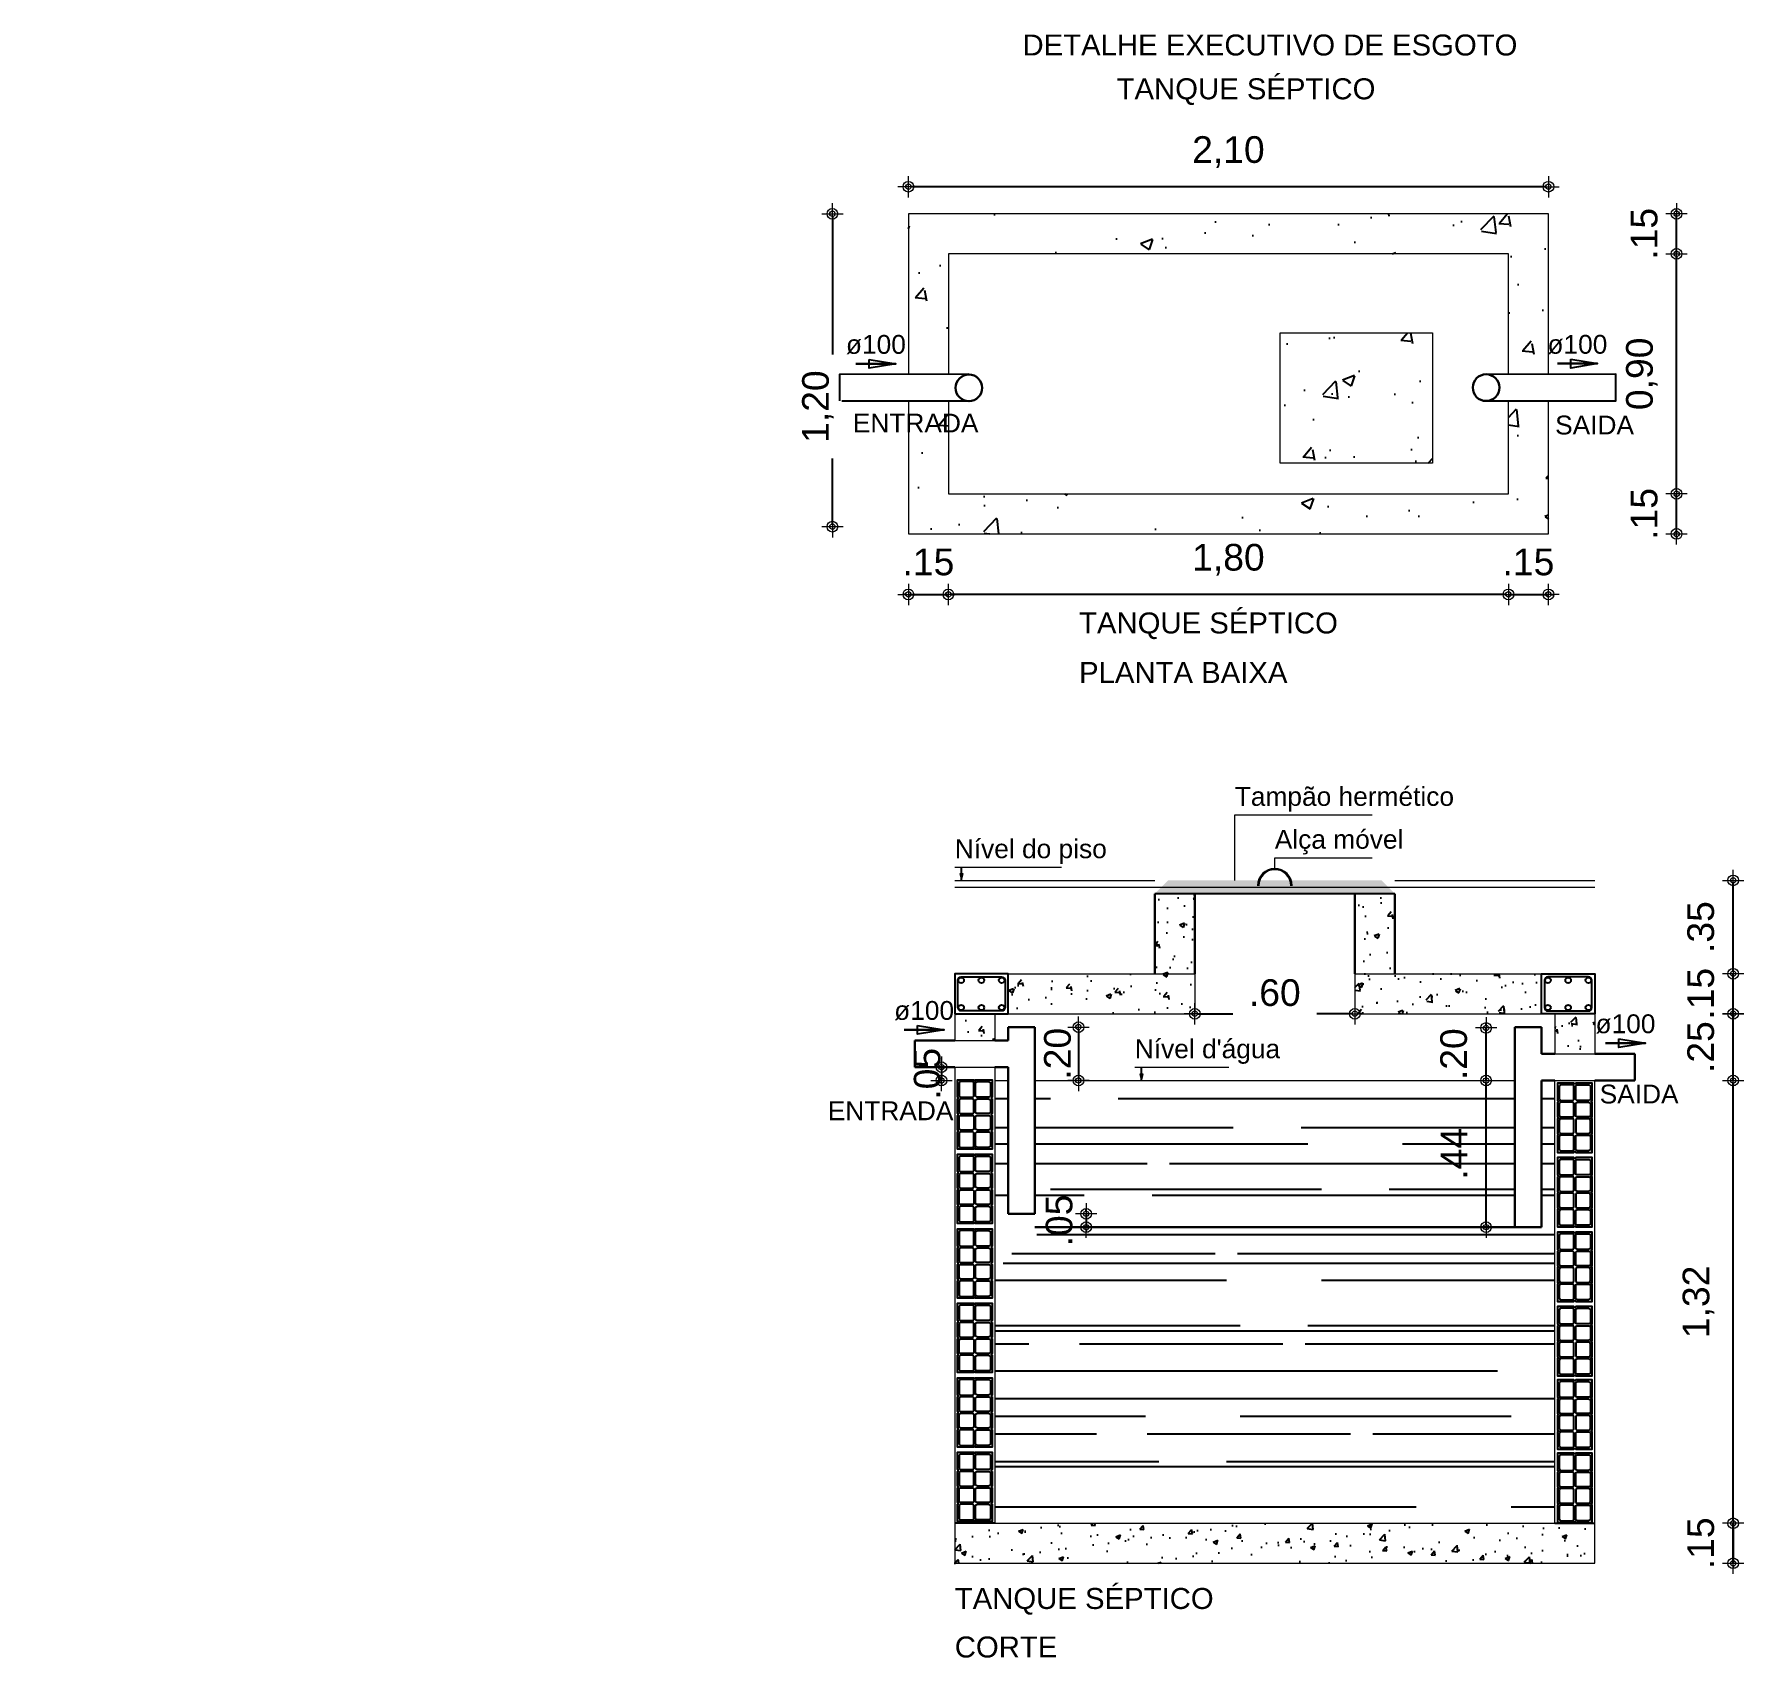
# Model space of a CAD drawing. Header units: millimetres. Extents: x -1292 to 2253, y 326 to 453.
# Drawn here: x 2052.57 to 2058.99, y 335.1 to 341.19 of the extents above; entities that cross this region are included whole.
import ezdxf

# ---------------------------------------------------------------- set-up
doc = ezdxf.new("R2010")
doc.units = ezdxf.units.MM
doc.header["$LTSCALE"] = 0.5
doc.linetypes.add('DOT2', pattern=[3.175, 0, -3.175])
for name, color, linetype in [('A-PEN-B', 5, 'Continuous'), ('A-PEN-C', 4, 'Continuous'), ('A-PEN-M', 6, 'Continuous'), ('A-PEN-Y', 2, 'Continuous'), ('AF', 5, 'Continuous'), ('ARQ_VISTA2', 2, 'Continuous'), ('TUBOS_ESGOTO', 5, 'Continuous')]:
    doc.layers.add(name, color=color, linetype=linetype)
for name, color, linetype, lineweight in [('COTAS', 53, 'Continuous', 9), ('DI-Cortes', 1, 'Continuous', 30), ('DI-Cotas', 9, 'Continuous', 20), ('DI-Destaque', 6, 'Continuous', 30), ('DI-Detalhes', 1, 'Continuous', 30), ('DI-Eixos', 7, 'DOT2', 20), ('DI-Eixos @ 0.5', 7, 'DOT2', 20), ('DI-Níveis', 7, 'Continuous', 20), ('DI-Títulos', 3, 'Continuous', 30), ('TQ-Textos tubo', 2, 'Continuous', 20)]:
    doc.layers.add(name, color=color, linetype=linetype, lineweight=lineweight)
doc.styles.add('ARIAL', font='arial.ttf', dxfattribs={"height": 2})
doc.styles.add('CARIMBO_DADOS', font='arial.ttf', dxfattribs={"height": 0.1})
doc.dimstyles.new('COTAS_EXTERNAS', dxfattribs={"dimtxt": 0.1, "dimasz": 0.01, "dimexe": 0, "dimexo": 0, "dimgap": 0.07, "dimtad": 1, "dimzin": 5, "dimdsep": 46, "dimtxsty": 'CARIMBO_DADOS', "dimblk1": 'CIRCULOS', "dimblk2": 'CIRCULOS', "dimsah": 1, "dimcen": 0, "dimse1": 1, "dimse2": 1, "dimclrd": 8, "dimclre": 8, "dimclrt": 230, "dimadec": 0, "dimazin": 0, "dimtfac": 100, "dimtix": 1, "dimtmove": 2, "dimatfit": 3, "dimldrblk": 'CIRCULOS', "dimfxl": 1, "dimtolj": 1, "dimtzin": 5, "dimarcsym": 0})
doc.dimstyles.get("Standard").update_dxf_attribs({"dimtxt": 0.18, "dimasz": 0.18, "dimexe": 0.18, "dimexo": 0.0625, "dimgap": 0.09, "dimtad": 0, "dimtih": 1, "dimtoh": 1, "dimdec": 4, "dimzin": 0, "dimdsep": 46, "dimtxsty": 'Standard', "dimcen": 0.09, "dimadec": 0, "dimazin": 0, "dimtfac": 1, "dimtdec": 4, "dimtofl": 0, "dimtmove": 0, "dimatfit": 3, "dimfxl": 1, "dimtolj": 1, "dimtzin": 0, "dimarcsym": 0})

# ---------------------------------------------------------------- blocks, each defined once
blk = doc.blocks.new('CIRCULOS')
at = {"layer": 'COTAS'}
for p, q in [((-4, 0), (4, 0)), ((0, 4), (0, -4))]:
    blk.add_line(p, q, dxfattribs=at)
for radius in [2, 1]:
    blk.add_circle((0, 0), radius, dxfattribs=at)
blk = doc.blocks.new('*D100')
at = {"layer": 'A-PEN-B', "color": 8, "lineweight": -2}
for p, q in [((2055.9769, 337.3267), (2055.9769, 337.3367)), ((2055.9769, 337.3167), (2055.9769, 337.2667)), ((2055.9769, 337.2567), (2055.9769, 337.2467))]:
    blk.add_line(p, q, dxfattribs=at)
at = {"layer": 'Defpoints', "color": 0}
for p in [(2055.9769, 337.3167), (2055.9769, 337.2667), (2056.1769, 337.2667)]:
    blk.add_point(p, dxfattribs=at)
at = {"layer": 'A-PEN-B', "color": 8, "lineweight": -2, "xscale": 0.01, "yscale": 0.01, "zscale": 0.01}
for p, rotation in [((2055.9769, 337.3167), 270), ((2055.9769, 337.2667), 90)]:
    blk.add_blockref('CIRCULOS', p, dxfattribs=dict(at, rotation=rotation))
at = {"layer": 'A-PEN-B', "color": 230, "insert": (2055.9239, 337.2917), "char_height": 0.1, "attachment_point": 5, "rotation": 90, "style": 'CARIMBO_DADOS'}
blk.add_mtext('\\A1;.05', dxfattribs=at)
blk = doc.blocks.new('*D101')
at = {"layer": 'A-PEN-B', "color": 8, "lineweight": -2}
for p, q in [((2056.5195, 336.7767), (2056.5195, 336.7867)), ((2056.5195, 336.7667), (2056.5195, 336.7167)), ((2056.5195, 336.7067), (2056.5195, 336.6967))]:
    blk.add_line(p, q, dxfattribs=at)
at = {"layer": 'Defpoints', "color": 0}
for p in [(2056.4195, 336.7667), (2056.5195, 336.7167), (2056.5195, 336.7167)]:
    blk.add_point(p, dxfattribs=at)
at = {"layer": 'A-PEN-B', "color": 8, "lineweight": -2, "xscale": 0.01, "yscale": 0.01, "zscale": 0.01}
for p, rotation in [((2056.5195, 336.7667), 270), ((2056.5195, 336.7167), 90)]:
    blk.add_blockref('CIRCULOS', p, dxfattribs=dict(at, rotation=rotation))
at = {"layer": 'A-PEN-B', "color": 230, "insert": (2056.4185, 336.7417), "char_height": 0.1, "attachment_point": 5, "rotation": 90, "style": 'CARIMBO_DADOS'}
blk.add_mtext('\\A1;.05', dxfattribs=at)
blk = doc.blocks.new('*D102')
at = {"layer": 'A-PEN-B', "color": 8, "lineweight": -2}
blk.add_line((2056.4906, 337.4567), (2056.4906, 337.2767), dxfattribs=at)
at = {"layer": 'Defpoints', "color": 0}
for p in [(2056.3906, 337.4667), (2056.4906, 337.2667), (2056.4906, 337.2667)]:
    blk.add_point(p, dxfattribs=at)
at = {"layer": 'A-PEN-B', "color": 8, "lineweight": -2, "xscale": 0.01, "yscale": 0.01, "zscale": 0.01}
for p, rotation in [((2056.4906, 337.4667), 90), ((2056.4906, 337.2667), 270)]:
    blk.add_blockref('CIRCULOS', p, dxfattribs=dict(at, rotation=rotation))
at = {"layer": 'A-PEN-B', "color": 230, "insert": (2056.4124, 337.3667), "char_height": 0.1, "attachment_point": 5, "rotation": 90, "style": 'CARIMBO_DADOS'}
blk.add_mtext('\\A1;.20', dxfattribs=at)
blk = doc.blocks.new('*D94')
at = {"layer": 'Defpoints', "color": 0}
for p in [(2056.9269, 337.5167), (2057.5269, 337.5167), (2057.5269, 337.5167)]:
    blk.add_point(p, dxfattribs=at)
at = {"layer": 'TQ-Textos tubo', "color": 8, "lineweight": -2}
for p, q in [((2056.9369, 337.5167), (2057.0694, 337.5167)), ((2057.5169, 337.5167), (2057.3843, 337.5167))]:
    blk.add_line(p, q, dxfattribs=at)
at = {"layer": 'TQ-Textos tubo', "color": 8, "lineweight": -2, "xscale": 0.01, "yscale": 0.01, "zscale": 0.01, "rotation": 180}
blk.add_blockref('CIRCULOS', (2056.9269, 337.5167), dxfattribs=at)
at = {"layer": 'TQ-Textos tubo', "color": 8, "lineweight": -2, "xscale": 0.01, "yscale": 0.01, "zscale": 0.01}
blk.add_blockref('CIRCULOS', (2057.5269, 337.5167), dxfattribs=at)
at = {"layer": 'TQ-Textos tubo', "color": 230, "insert": (2057.2269, 337.5953), "char_height": 0.1, "attachment_point": 5, "style": 'CARIMBO_DADOS'}
blk.add_mtext('\\A1;.60', dxfattribs=at)
blk = doc.blocks.new('*D103')
at = {"layer": 'A-PEN-B', "color": 8, "lineweight": -2}
for p, q in [((2058.9457, 335.6167), (2058.9457, 335.6267)), ((2058.9457, 335.6067), (2058.9457, 335.4567)), ((2058.9457, 335.4467), (2058.9457, 335.4367))]:
    blk.add_line(p, q, dxfattribs=at)
at = {"layer": 'Defpoints', "color": 0}
for p in [(2058.0217, 335.6067), (2058.1717, 335.4567), (2058.9457, 335.4567)]:
    blk.add_point(p, dxfattribs=at)
at = {"layer": 'A-PEN-B', "color": 8, "lineweight": -2, "xscale": 0.01, "yscale": 0.01, "zscale": 0.01}
for p, rotation in [((2058.9457, 335.6067), 270), ((2058.9457, 335.4567), 90)]:
    blk.add_blockref('CIRCULOS', p, dxfattribs=dict(at, rotation=rotation))
at = {"layer": 'A-PEN-B', "color": 230, "insert": (2058.8246, 335.5317), "char_height": 0.1, "attachment_point": 5, "rotation": 90, "style": 'CARIMBO_DADOS'}
blk.add_mtext('\\A1;.15', dxfattribs=at)
blk = doc.blocks.new('*D104')
at = {"layer": 'A-PEN-B', "color": 8, "lineweight": -2}
for p, q in [((2058.9457, 335.6167), (2058.9457, 335.6267)), ((2058.9457, 335.4567), (2058.9457, 335.6067)), ((2058.9457, 335.4467), (2058.9457, 335.4367))]:
    blk.add_line(p, q, dxfattribs=at)
at = {"layer": 'Defpoints', "color": 0}
for p in [(2058.0217, 335.6067), (2058.9457, 335.6067), (2058.1717, 335.4567)]:
    blk.add_point(p, dxfattribs=at)
at = {"layer": 'A-PEN-B', "color": 8, "lineweight": -2, "xscale": 0.01, "yscale": 0.01, "zscale": 0.01}
for p, rotation in [((2058.9457, 335.6067), 270), ((2058.9457, 335.4567), 90)]:
    blk.add_blockref('CIRCULOS', p, dxfattribs=dict(at, rotation=rotation))
at = {"layer": 'A-PEN-B', "color": 230, "insert": (2058.8246, 335.5317), "char_height": 0.1, "attachment_point": 5, "rotation": 90, "style": 'CARIMBO_DADOS'}
blk.add_mtext('\\A1;.15', dxfattribs=at)
blk = doc.blocks.new('*D105')
at = {"layer": 'A-PEN-B', "color": 8, "lineweight": -2}
blk.add_line((2058.9457, 335.6167), (2058.9457, 337.2567), dxfattribs=at)
at = {"layer": 'Defpoints', "color": 0}
for p in [(2058.1717, 337.2667), (2058.9457, 337.2667), (2058.0217, 335.6067)]:
    blk.add_point(p, dxfattribs=at)
at = {"layer": 'A-PEN-B', "color": 8, "lineweight": -2, "xscale": 0.01, "yscale": 0.01, "zscale": 0.01}
for p, rotation in [((2058.9457, 337.2667), 90), ((2058.9457, 335.6067), 270)]:
    blk.add_blockref('CIRCULOS', p, dxfattribs=dict(at, rotation=rotation))
at = {"layer": 'A-PEN-B', "color": 230, "insert": (2058.8156, 336.4367), "char_height": 0.1, "attachment_point": 5, "rotation": 90, "style": 'CARIMBO_DADOS'}
blk.add_mtext('\\A1;1,32', dxfattribs=at)
blk = doc.blocks.new('*D106')
at = {"layer": 'A-PEN-B', "color": 8, "lineweight": -2}
for p, q in [((2058.9457, 337.5267), (2058.9457, 337.5367)), ((2058.9457, 337.2667), (2058.9457, 337.5167)), ((2058.9457, 337.2567), (2058.9457, 337.2467))]:
    blk.add_line(p, q, dxfattribs=at)
at = {"layer": 'Defpoints', "color": 0}
for p in [(2058.0217, 337.5167), (2058.9457, 337.5167), (2058.1717, 337.2667)]:
    blk.add_point(p, dxfattribs=at)
at = {"layer": 'A-PEN-B', "color": 8, "lineweight": -2, "xscale": 0.01, "yscale": 0.01, "zscale": 0.01}
for p, rotation in [((2058.9457, 337.5167), 270), ((2058.9457, 337.2667), 90)]:
    blk.add_blockref('CIRCULOS', p, dxfattribs=dict(at, rotation=rotation))
at = {"layer": 'A-PEN-B', "color": 230, "insert": (2058.8246, 337.3917), "char_height": 0.1, "attachment_point": 5, "rotation": 90, "style": 'CARIMBO_DADOS'}
blk.add_mtext('\\A1;.25', dxfattribs=at)
blk = doc.blocks.new('*D107')
at = {"layer": 'A-PEN-B', "color": 8, "lineweight": -2}
blk.add_line((2058.9457, 337.6767), (2058.9457, 338.0067), dxfattribs=at)
at = {"layer": 'Defpoints', "color": 0}
for p in [(2058.1244, 338.0167), (2058.9457, 338.0167), (2058.0967, 337.6667)]:
    blk.add_point(p, dxfattribs=at)
at = {"layer": 'A-PEN-B', "color": 8, "lineweight": -2, "xscale": 0.01, "yscale": 0.01, "zscale": 0.01}
for p, rotation in [((2058.9457, 338.0167), 90), ((2058.9457, 337.6667), 270)]:
    blk.add_blockref('CIRCULOS', p, dxfattribs=dict(at, rotation=rotation))
at = {"layer": 'A-PEN-B', "color": 230, "insert": (2058.8246, 337.8417), "char_height": 0.1, "attachment_point": 5, "rotation": 90, "style": 'CARIMBO_DADOS'}
blk.add_mtext('\\A1;.35', dxfattribs=at)
blk = doc.blocks.new('*D108')
at = {"layer": 'A-PEN-B', "color": 8, "lineweight": -2}
blk.add_line((2058.0192, 336.7267), (2058.0192, 337.2567), dxfattribs=at)
at = {"layer": 'Defpoints', "color": 0}
for p in [(2057.9666, 337.2667), (2058.0192, 337.2667), (2057.9666, 336.7167)]:
    blk.add_point(p, dxfattribs=at)
at = {"layer": 'A-PEN-B', "color": 8, "lineweight": -2, "xscale": 0.01, "yscale": 0.01, "zscale": 0.01}
for p, rotation in [((2058.0192, 337.2667), 90), ((2058.0192, 336.7167), 270)]:
    blk.add_blockref('CIRCULOS', p, dxfattribs=dict(at, rotation=rotation))
at = {"layer": 'A-PEN-B', "color": 230, "insert": (2057.8992, 336.9917), "char_height": 0.1, "attachment_point": 5, "rotation": 90, "style": 'CARIMBO_DADOS'}
blk.add_mtext('\\A1;.44', dxfattribs=at)
blk = doc.blocks.new('*D109')
at = {"layer": 'A-PEN-B', "color": 8, "lineweight": -2}
for p, q in [((2058.0192, 337.4735), (2058.0192, 337.4835)), ((2058.0192, 337.2667), (2058.0192, 337.4635)), ((2058.0192, 337.2567), (2058.0192, 337.2467))]:
    blk.add_line(p, q, dxfattribs=at)
at = {"layer": 'Defpoints', "color": 0}
for p in [(2058.0192, 337.4635), (2058.0192, 337.4635), (2057.9666, 337.2667)]:
    blk.add_point(p, dxfattribs=at)
at = {"layer": 'A-PEN-B', "color": 8, "lineweight": -2, "xscale": 0.01, "yscale": 0.01, "zscale": 0.01}
for p, rotation in [((2058.0192, 337.4635), 270), ((2058.0192, 337.2667), 90)]:
    blk.add_blockref('CIRCULOS', p, dxfattribs=dict(at, rotation=rotation))
at = {"layer": 'A-PEN-B', "color": 230, "insert": (2057.8982, 337.3651), "char_height": 0.1, "attachment_point": 5, "rotation": 90, "style": 'CARIMBO_DADOS'}
blk.add_mtext('\\A1;.20', dxfattribs=at)
blk = doc.blocks.new('*D110')
at = {"layer": 'A-PEN-B', "color": 8, "lineweight": -2}
for p, q in [((2055.843, 339.0887), (2055.833, 339.0887)), ((2055.853, 339.0887), (2056.003, 339.0887)), ((2056.013, 339.0887), (2056.023, 339.0887))]:
    blk.add_line(p, q, dxfattribs=at)
at = {"layer": 'Defpoints', "color": 0}
for p in [(2055.853, 339.4797), (2056.003, 339.4797), (2056.003, 339.0887)]:
    blk.add_point(p, dxfattribs=at)
at = {"layer": 'A-PEN-B', "color": 8, "lineweight": -2, "xscale": 0.01, "yscale": 0.01, "zscale": 0.01}
blk.add_blockref('CIRCULOS', (2055.853, 339.0887), dxfattribs=at)
at = {"layer": 'A-PEN-B', "color": 8, "lineweight": -2, "xscale": 0.01, "yscale": 0.01, "zscale": 0.01, "rotation": 180}
blk.add_blockref('CIRCULOS', (2056.003, 339.0887), dxfattribs=at)
at = {"layer": 'A-PEN-B', "color": 230, "insert": (2055.928, 339.2098), "char_height": 0.1, "attachment_point": 5, "style": 'CARIMBO_DADOS'}
blk.add_mtext('\\A1;.15', dxfattribs=at)
blk = doc.blocks.new('*D111')
at = {"layer": 'A-PEN-B', "color": 8, "lineweight": -2}
for p, q in [((2058.093, 339.0887), (2058.083, 339.0887)), ((2058.103, 339.0887), (2058.253, 339.0887)), ((2058.263, 339.0887), (2058.273, 339.0887))]:
    blk.add_line(p, q, dxfattribs=at)
at = {"layer": 'Defpoints', "color": 0}
for p in [(2058.103, 339.4656), (2058.253, 339.4772), (2058.253, 339.0887)]:
    blk.add_point(p, dxfattribs=at)
at = {"layer": 'A-PEN-B', "color": 8, "lineweight": -2, "xscale": 0.01, "yscale": 0.01, "zscale": 0.01}
blk.add_blockref('CIRCULOS', (2058.103, 339.0887), dxfattribs=at)
at = {"layer": 'A-PEN-B', "color": 8, "lineweight": -2, "xscale": 0.01, "yscale": 0.01, "zscale": 0.01, "rotation": 180}
blk.add_blockref('CIRCULOS', (2058.253, 339.0887), dxfattribs=at)
at = {"layer": 'A-PEN-B', "color": 230, "insert": (2058.178, 339.2098), "char_height": 0.1, "attachment_point": 5, "style": 'CARIMBO_DADOS'}
blk.add_mtext('\\A1;.15', dxfattribs=at)
blk = doc.blocks.new('*D95')
at = {"layer": 'A-PEN-B', "color": 8, "lineweight": -2}
for p, q in [((2058.7335, 339.4756), (2058.7335, 339.4856)), ((2058.7335, 339.3156), (2058.7335, 339.4656)), ((2058.7335, 339.3056), (2058.7335, 339.2956))]:
    blk.add_line(p, q, dxfattribs=at)
at = {"layer": 'Defpoints', "color": 0}
for p in [(2057.9938, 339.4656), (2058.7335, 339.4656), (2057.9938, 339.3156)]:
    blk.add_point(p, dxfattribs=at)
at = {"layer": 'A-PEN-B', "color": 8, "lineweight": -2, "xscale": 0.01, "yscale": 0.01, "zscale": 0.01}
for p, rotation in [((2058.7335, 339.4656), 270), ((2058.7335, 339.3156), 90)]:
    blk.add_blockref('CIRCULOS', p, dxfattribs=dict(at, rotation=rotation))
at = {"layer": 'A-PEN-B', "color": 230, "insert": (2058.6124, 339.3906), "char_height": 0.1, "attachment_point": 5, "rotation": 90, "style": 'CARIMBO_DADOS'}
blk.add_mtext('\\A1;.15', dxfattribs=at)
blk = doc.blocks.new('*D96')
at = {"layer": 'A-PEN-B', "color": 8, "lineweight": -2}
blk.add_line((2058.7335, 339.4756), (2058.7335, 340.3556), dxfattribs=at)
at = {"layer": 'Defpoints', "color": 0}
for p in [(2058.103, 340.3656), (2058.7335, 340.3656), (-1171.3961, 339.4656)]:
    blk.add_point(p, dxfattribs=at)
at = {"layer": 'A-PEN-B', "color": 8, "lineweight": -2, "xscale": 0.01, "yscale": 0.01, "zscale": 0.01}
for p, rotation in [((2058.7335, 340.3656), 90), ((2058.7335, 339.4656), 270)]:
    blk.add_blockref('CIRCULOS', p, dxfattribs=dict(at, rotation=rotation))
at = {"layer": 'A-PEN-B', "color": 230, "insert": (2058.6034, 339.9156), "char_height": 0.1, "attachment_point": 5, "rotation": 90, "style": 'CARIMBO_DADOS'}
blk.add_mtext('\\A1;0,90', dxfattribs=at)
blk = doc.blocks.new('*D112')
at = {"layer": 'A-PEN-B', "color": 8, "lineweight": -2}
for p, q in [((2058.7335, 340.5256), (2058.7335, 340.5356)), ((2058.7335, 340.3656), (2058.7335, 340.5156)), ((2058.7335, 340.3556), (2058.7335, 340.3456))]:
    blk.add_line(p, q, dxfattribs=at)
at = {"layer": 'Defpoints', "color": 0}
for p in [(2058.0426, 340.5156), (2058.7335, 340.5156), (2058.103, 340.3656)]:
    blk.add_point(p, dxfattribs=at)
at = {"layer": 'A-PEN-B', "color": 8, "lineweight": -2, "xscale": 0.01, "yscale": 0.01, "zscale": 0.01}
for p, rotation in [((2058.7335, 340.5156), 270), ((2058.7335, 340.3656), 90)]:
    blk.add_blockref('CIRCULOS', p, dxfattribs=dict(at, rotation=rotation))
at = {"layer": 'A-PEN-B', "color": 230, "insert": (2058.6124, 340.4406), "char_height": 0.1, "attachment_point": 5, "rotation": 90, "style": 'CARIMBO_DADOS'}
blk.add_mtext('\\A1;.15', dxfattribs=at)
blk = doc.blocks.new('*D113')
at = {"layer": 'A-PEN-B', "color": 8, "lineweight": -2}
for p, q in [((2058.9457, 337.6767), (2058.9457, 337.6867)), ((2058.9457, 337.5167), (2058.9457, 337.6667)), ((2058.9457, 337.5067), (2058.9457, 337.4967))]:
    blk.add_line(p, q, dxfattribs=at)
at = {"layer": 'Defpoints', "color": 0}
for p in [(2058.2769, 337.6667), (2058.9457, 337.6667), (2058.2769, 337.5167)]:
    blk.add_point(p, dxfattribs=at)
at = {"layer": 'A-PEN-B', "color": 8, "lineweight": -2, "xscale": 0.01, "yscale": 0.01, "zscale": 0.01}
for p, rotation in [((2058.9457, 337.6667), 270), ((2058.9457, 337.5167), 90)]:
    blk.add_blockref('CIRCULOS', p, dxfattribs=dict(at, rotation=rotation))
at = {"layer": 'A-PEN-B', "color": 230, "insert": (2058.8246, 337.5917), "char_height": 0.1, "attachment_point": 5, "rotation": 90, "style": 'CARIMBO_DADOS'}
blk.add_mtext('\\A1;.15', dxfattribs=at)
blk = doc.blocks.new('*D99')
at = {"layer": 'A-PEN-Y', "color": 8, "lineweight": -2}
blk.add_line((2058.093, 339.0887), (2056.013, 339.0887), dxfattribs=at)
at = {"layer": 'Defpoints', "color": 0}
for p in [(2056.003, 339.4656), (2058.103, 339.4656), (2056.003, 339.0887)]:
    blk.add_point(p, dxfattribs=at)
at = {"layer": 'A-PEN-Y', "color": 8, "lineweight": -2, "xscale": 0.01, "yscale": 0.01, "zscale": 0.01, "rotation": 180}
blk.add_blockref('CIRCULOS', (2056.003, 339.0887), dxfattribs=at)
at = {"layer": 'A-PEN-Y', "color": 8, "lineweight": -2, "xscale": 0.01, "yscale": 0.01, "zscale": 0.01}
blk.add_blockref('CIRCULOS', (2058.103, 339.0887), dxfattribs=at)
at = {"layer": 'A-PEN-Y', "color": 230, "insert": (2057.053, 339.2188), "char_height": 0.1, "attachment_point": 5, "style": 'CARIMBO_DADOS'}
blk.add_mtext('\\A1;1,80', dxfattribs=at)
blk = doc.blocks.new('*D97')
at = {"layer": 'A-PEN-Y', "color": 8, "lineweight": -2}
blk.add_line((2058.243, 340.617), (2055.863, 340.617), dxfattribs=at)
at = {"layer": 'Defpoints', "color": 0}
for p in [(2055.853, 340.617), (2055.853, 340.3656), (2058.253, 340.3656)]:
    blk.add_point(p, dxfattribs=at)
at = {"layer": 'A-PEN-Y', "color": 8, "lineweight": -2, "xscale": 0.01, "yscale": 0.01, "zscale": 0.01, "rotation": 180}
blk.add_blockref('CIRCULOS', (2055.853, 340.617), dxfattribs=at)
at = {"layer": 'A-PEN-Y', "color": 8, "lineweight": -2, "xscale": 0.01, "yscale": 0.01, "zscale": 0.01}
blk.add_blockref('CIRCULOS', (2058.253, 340.617), dxfattribs=at)
at = {"layer": 'A-PEN-Y', "color": 230, "insert": (2057.053, 340.7471), "char_height": 0.1, "attachment_point": 5, "style": 'CARIMBO_DADOS'}
blk.add_mtext('\\A1;2,10', dxfattribs=at)
blk = doc.blocks.new('*D98')
at = {"layer": 'A-PEN-B', "color": 8, "lineweight": -2}
for p, q in [((2055.568, 340.5056), (2055.568, 339.9877)), ((2055.568, 339.3527), (2055.568, 339.5977))]:
    blk.add_line(p, q, dxfattribs=at)
at = {"layer": 'Defpoints', "color": 0}
for p in [(2055.568, 340.5156), (2055.853, 340.5156), (-1174.4858, 339.3427)]:
    blk.add_point(p, dxfattribs=at)
at = {"layer": 'A-PEN-B', "color": 8, "lineweight": -2, "xscale": 0.01, "yscale": 0.01, "zscale": 0.01}
for p, rotation in [((2055.568, 340.5156), 90), ((2055.568, 339.3427), 270)]:
    blk.add_blockref('CIRCULOS', p, dxfattribs=dict(at, rotation=rotation))
at = {"layer": 'A-PEN-B', "color": 230, "insert": (2055.5137, 339.7927), "char_height": 0.1, "attachment_point": 5, "rotation": 90, "style": 'CARIMBO_DADOS'}
blk.add_mtext('\\A1;1,20', dxfattribs=at)
blk = doc.blocks.new('TIJOLO FURADO')
for points in [[(0, 0.055), (0, 0.0975, 1), (0, 0.1025), (0, 0.145, 1), (0, 0.15), (0, 0.2), (0.0475, 0.2, 1), (0.0525, 0.2), (0.1, 0.2), (0.1, 0.15, 1), (0.1, 0.145), (0.1, 0.1025, 1), (0.1, 0.0975), (0.1, 0.055, 1), (0.1, 0.05), (0.1, 0), (0.0525, 0, 1), (0.0475, 0), (0, 0), (0, 0.05, 1)], [(0.005, 0.19, -0.414214), (0.01, 0.195), (0.0425, 0.195, -0.414214), (0.0475, 0.19), (0.0475, 0.155, -0.414214), (0.0425, 0.15), (0.01, 0.15, -0.414214), (0.005, 0.155)], [(0.0575, 0.195, 0.414214), (0.0525, 0.19), (0.0525, 0.155, 0.414214), (0.0575, 0.15), (0.09, 0.15, 0.414214), (0.095, 0.155), (0.095, 0.19, 0.414214), (0.09, 0.195)], [(0.005, 0.14, -0.414214), (0.01, 0.145), (0.0425, 0.145, -0.414214), (0.0475, 0.14), (0.0475, 0.1075, -0.414214), (0.0425, 0.1025), (0.01, 0.1025, -0.414214), (0.005, 0.1075)], [(0.0525, 0.14, -0.414214), (0.0575, 0.145), (0.09, 0.145, -0.414214), (0.095, 0.14), (0.095, 0.1075, -0.414214), (0.09, 0.1025), (0.0575, 0.1025, -0.414214), (0.0525, 0.1075)], [(0.005, 0.0925, -0.414214), (0.01, 0.0975), (0.0425, 0.0975, -0.414214), (0.0475, 0.0925), (0.0475, 0.06, -0.414214), (0.0425, 0.055), (0.01, 0.055, -0.414214), (0.005, 0.06)], [(0.005, 0.045, -0.414214), (0.01, 0.05), (0.0425, 0.05, -0.414214), (0.0475, 0.045), (0.0475, 0.01, -0.414214), (0.0425, 0.005), (0.01, 0.005, -0.414214), (0.005, 0.01)], [(0.095, 0.0925, 0.414214), (0.09, 0.0975), (0.0575, 0.0975, 0.414214), (0.0525, 0.0925), (0.0525, 0.06, 0.414214), (0.0575, 0.055), (0.09, 0.055, 0.414214), (0.095, 0.06)], [(0.095, 0.045, 0.414214), (0.09, 0.05), (0.0575, 0.05, 0.414214), (0.0525, 0.045), (0.0525, 0.01, 0.414214), (0.0575, 0.005), (0.09, 0.005, 0.414214), (0.095, 0.01)]]:
    blk.add_lwpolyline(points, format="xyb", close=True)

msp = doc.modelspace()

# ---------------------------------------------------------------- hatches: boundary and pattern name
at = {"ltscale": 0.4}
h = msp.add_hatch(dxfattribs=at)
h.set_pattern_fill('AR-CONC', color=256, scale=0.001, style=0)
h.set_pattern_definition([(50, (515.64643, -679.67232), (0.182184669, -0.015939086), [0.01905, -0.20955]), (355, (515.64643, -679.67232), (-0.035242826, 0.191056643), [0.01524, -0.16764]), (100.451, (515.66161, -679.67365), (0.146942502, 0.175116688), [0.01619, -0.17809]), (46.1842, (515.64643, -679.62152), (0.27107904, -0.042042328), [0.028575, -0.314325]), (96.6356, (515.66902, -679.62502), (0.237404234, 0.247425556), [0.024285, -0.267135]), (351.184, (515.64643, -679.62152), (0.237404606, 0.247425118), [0.02286, -0.25146]), (21, (515.67183, -679.63422), (0.15161488, -0.102265519), [0.01905, -0.20955]), (326, (515.67183, -679.63422), (0.061802028, 0.184187966), [0.01524, -0.16764]), (71.4514, (515.68446, -679.64274), (0.21341649, 0.081922858), [0.01619, -0.17809]), (37.5, (515.64643, -679.67232), (0.0030886033, 0.0845550389), [0, -0.165608, 0, -0.17018, 0, -0.168275]), (7.5, (515.64643, -679.67232), (0.0668196625, 0.100180575), [0, -0.097028, 0, -0.161798, 0, -0.064135]), (327.5, (515.58979, -679.67232), (0.1355905952, -0.005728744), [0, -0.0635, 0, -0.19812, 0, -0.26289]), (317.5, (515.56439, -679.67232), (0.1481291814, 0.025426491), [0, -0.08255, 0, -0.131572, 0, -0.18669])])
h.paths.add_polyline_path([(2056.9269, 337.9667), (2056.7769, 337.9667), (2056.7769, 337.6667), (2056.9269, 337.6667)])
h.paths.add_polyline_path([(2057.6769, 337.9667), (2057.5269, 337.9667), (2057.5269, 337.6667), (2057.6769, 337.6667)])
h.paths.add_polyline_path([(2057.5269, 337.6667), (2057.5269, 337.5167), (2058.227, 337.5167), (2058.227, 337.6667)])
h.paths.add_polyline_path([(2058.2769, 337.5167), (2058.2769, 337.3667), (2058.4269, 337.3667), (2058.4269, 337.5167)])
h.paths.add_polyline_path([(2056.2267, 337.6667), (2056.2267, 337.5167), (2056.9269, 337.5167), (2056.9269, 337.6667)])
h.paths.add_polyline_path([(2056.0269, 337.5167), (2056.0269, 337.4167), (2056.1769, 337.4167), (2056.1769, 337.5167)])
h = msp.add_hatch(dxfattribs=at)
h.set_pattern_fill('AR-CONC', color=256, scale=0.001, style=0)
h.set_pattern_definition([(50, (2056.02685, 335.45667), (0.182185, -0.015939), [0.01905, -0.20955]), (355, (2056.02685, 335.45667), (-0.035243, 0.191057), [0.01524, -0.16764]), (100.451, (2056.04203, 335.45534), (0.146943, 0.175117), [0.01619, -0.17809]), (46.184, (2056.02685, 335.50747), (0.27108, -0.042042), [0.028575, -0.314325]), (96.636, (2056.04944, 335.50396), (0.237404, 0.247426), [0.024285, -0.267135]), (351.184, (2056.02685, 335.50747), (0.237405, 0.247425), [0.02286, -0.25146]), (21, (2056.05225, 335.49477), (0.151615, -0.1022655), [0.01905, -0.20955]), (326, (2056.05225, 335.49477), (0.061802, 0.184188), [0.01524, -0.16764]), (71.451, (2056.06489, 335.48625), (0.213416, 0.081923), [0.01619, -0.17809]), (37.5, (2056.02685, 335.45667), (0.0030886, 0.084555), [0, -0.165608, 0, -0.17018, 0, -0.168275]), (7.5, (2056.02685, 335.45667), (0.0668197, 0.1001806), [0, -0.097028, 0, -0.161798, 0, -0.064135]), (327.5, (2055.97021, 335.45667), (0.1355906, -0.0057287), [0, -0.0635, 0, -0.19812, 0, -0.26289]), (317.5, (2055.94481, 335.45667), (0.148129, 0.0254265), [0, -0.08255, 0, -0.131572, 0, -0.18669])])
h.paths.add_polyline_path([(2056.1769, 335.6067), (2056.0269, 335.6067), (2056.0269, 335.4567), (2058.4269, 335.4567), (2058.4269, 335.6067), (2058.2769, 335.6067)])
at = {"layer": 'A-PEN-C'}
h = msp.add_hatch(dxfattribs=at)
h.set_pattern_fill('AR-RROOF,_O', color=256, scale=0.01)
h.set_pattern_definition([(0, (515.64643, -679.67232), (0.5588, 0.254), [3.81, -0.508, 1.27, -0.254]), (0, (515.98425, -679.54532), (-0.254, 0.33782), [0.762, -0.08382, 1.524, -0.1905]), (0, (515.77343, -679.45642), (1.3208, 0.17018), [2.032, -0.3556, 1.016, -0.254])])
h.paths.add_polyline_path([(2056.3269, 337.2667), (2056.3269, 336.7667), (2056.2269, 336.7667), (2056.2269, 337.2667), (2056.1769, 337.2667), (2056.1769, 335.6067), (2058.2769, 335.6067), (2058.2769, 337.2667), (2058.2269, 337.2667), (2058.2269, 336.7167), (2058.1269, 336.7167), (2058.1269, 337.2667)])
h.paths.add_polyline_path([(2056.3424, 336.6287), (2056.3424, 336.8546), (2056.4945, 336.8546), (2056.4945, 336.6287)], flags=24)
h.paths.add_polyline_path([(2057.8221, 336.8793), (2057.8221, 337.1041), (2057.9742, 337.1041), (2057.9742, 336.8793)], flags=24)
at = {"layer": 'A-PEN-M'}
h = msp.add_hatch(dxfattribs=at)
h.set_pattern_fill('AR-CONC', color=256, scale=0.0025, style=0)
h.set_pattern_definition([(50, (515.64643, -679.67232), (0.45546167, -0.039847714), [0.047625, -0.523875]), (355, (515.64643, -679.6723), (-0.08810706, 0.47764161), [0.0381, -0.4191]), (100.451, (515.6844, -679.67564), (0.36735625, 0.43779172), [0.040475, -0.445225]), (46.1842, (515.64643, -679.5453), (0.6776976, -0.10510582), [0.0714375, -0.7858125]), (96.6356, (515.7029, -679.5541), (0.59351059, 0.6185639), [0.0607125, -0.6678375]), (351.184, (515.6464, -679.5453), (0.59351151, 0.6185628), [0.05715, -0.62865]), (21, (515.70993, -679.57707), (0.3790372, -0.2556638), [0.047625, -0.523875]), (326, (515.70993, -679.57707), (0.15450507, 0.46046992), [0.0381, -0.4191]), (71.4514, (515.7415, -679.59838), (0.53354123, 0.20480714), [0.040475, -0.445225]), (37.5, (515.64643, -679.67232), (0.007721508, 0.211387597), [0, -0.41402, 0, -0.42545, 0, -0.4206875]), (7.5, (515.64643, -679.67232), (0.167049156, 0.250451437), [0, -0.24257, 0, -0.404495, 0, -0.1603375]), (327.5, (515.50483, -679.67232), (0.338976488, -0.01432186), [0, -0.15875, 0, -0.4953, 0, -0.657225]), (317.5, (515.44133, -679.67232), (0.370322953, 0.063566228), [0, -0.206375, 0, -0.32893, 0, -0.466725])])
h.paths.add_polyline_path([(2058.103, 340.3656), (2058.103, 339.9135), (2058.253, 339.9136), (2058.253, 340.5156), (2055.853, 340.5156), (2055.853, 339.9137), (2056.003, 339.9138), (2056.003, 340.3656)])
h.paths.add_polyline_path([(2056.003, 339.8139), (2055.853, 339.8139), (2055.853, 339.3156), (2058.253, 339.3156), (2058.253, 339.8139), (2058.103, 339.8139), (2058.103, 339.4656), (2056.003, 339.4656)])
h.paths.add_polyline_path([(2057.8189, 340.0698), (2057.2472, 340.0698), (2057.2472, 339.5804), (2057.8189, 339.5804)])
h.paths.add_polyline_path([(2055.6307, 339.784), (2056.1295, 339.784), (2056.1295, 339.6781), (2055.6307, 339.6781)], flags=9)
at = {"layer": 'DI-Eixos', "linetype": 'Continuous'}
msp.add_hatch(color=6, dxfattribs=at).paths.add_polyline_path([(2056.8269, 338.0167), (2057.6269, 338.0167), (2057.6769, 337.9667), (2056.7769, 337.9667), (2056.8269, 338.0167)])

# ---------------------------------------------------------------- linework, layer by layer
at = {"color": 8}
for points in [[(2056.0269, 337.5167), (2056.2267, 337.5167), (2056.2267, 337.6667), (2056.0269, 337.6667)], [(2058.4269, 337.5167), (2058.227, 337.5167), (2058.227, 337.6667), (2058.4269, 337.6667)]]:
    msp.add_lwpolyline(points, close=True, dxfattribs=at)
at = {"ltscale": 0.4}
for points in [[(2056.038, 337.6421, -0.414214), (2056.0508, 337.6549), (2056.2027, 337.6549, -0.414214), (2056.2155, 337.6421), (2056.2155, 337.54, -0.414214), (2056.2027, 337.5272), (2056.0508, 337.5272, -0.414214), (2056.038, 337.54)], [(2058.4157, 337.6421, 0.414214), (2058.4029, 337.6549), (2058.251, 337.6549, 0.414214), (2058.2382, 337.6421), (2058.2382, 337.54, 0.414214), (2058.251, 337.5272), (2058.4029, 337.5272, 0.414214), (2058.4157, 337.54)]]:
    msp.add_lwpolyline(points, format="xyb", close=True, dxfattribs=at)
at = {"color": 2}
for centre in [(2056.0508, 337.6421), (2056.1268, 337.6421), (2056.2027, 337.6421), (2058.251, 337.6421), (2058.3269, 337.6421), (2058.4029, 337.6421), (2056.0508, 337.54), (2056.1268, 337.54), (2056.2027, 337.54), (2058.251, 337.54), (2058.3269, 337.54), (2058.4029, 337.54)]:
    msp.add_circle(centre, 0.0104, dxfattribs=at)
at = {"layer": 'AF'}
for p, q in [((2057.6769, 337.9667), (2056.7769, 337.9667)), ((2056.1769, 335.6067), (2056.0269, 335.6067)), ((2058.2769, 335.6067), (2058.4269, 335.6067))]:
    msp.add_line(p, q, dxfattribs=at)
at = {"layer": 'DI-Cortes', "color": 7, "linetype": 'Continuous'}
msp.add_line((2056.3269, 336.7167), (2058.1269, 336.7167), dxfattribs=at)
at = {"layer": 'DI-Cotas', "linetype": 'Continuous'}
for p, q in [((2057.0769, 338.0167), (2057.0769, 338.2629)), ((2057.0769, 338.2629), (2057.5919, 338.2629)), ((2056.0269, 338.0667), (2056.4269, 338.0667)), ((2056.0519, 338.0667), (2056.0519, 338.0167)), ((2057.2269, 338.0617), (2057.2269, 338.1017)), ((2057.2269, 338.1017), (2057.5919, 338.1017)), ((2056.0269, 338.0167), (2056.7769, 338.0167)), ((2056.0583, 338.0408), (2056.0454, 338.0408)), ((2056.0454, 338.0408), (2056.0519, 338.0167)), ((2056.0519, 338.0167), (2056.0583, 338.0408)), ((2057.6769, 338.0167), (2058.4269, 338.0167)), ((2056.7019, 337.3167), (2057.0549, 337.3167)), ((2056.7333, 337.2908), (2056.7204, 337.2908)), ((2056.7204, 337.2908), (2056.7269, 337.2667)), ((2056.7269, 337.3167), (2056.7269, 337.2667)), ((2056.7269, 337.2667), (2056.7333, 337.2908))]:
    msp.add_line(p, q, dxfattribs=at)
at = {"layer": 'DI-Destaque', "linetype": 'Continuous'}
for p, q in [((2056.7769, 337.9667), (2056.7769, 337.6667)), ((2056.9269, 337.9667), (2056.9269, 337.6667)), ((2057.5269, 337.9667), (2057.5269, 337.6667)), ((2057.6769, 337.9667), (2057.6769, 337.6667))]:
    msp.add_line(p, q, dxfattribs=at)
at = {"layer": 'DI-Detalhes', "linetype": 'Continuous'}
for p, q in [((2055.6561, 339.9535), (2055.8061, 339.9535)), ((2058.2866, 339.9538), (2058.4366, 339.9538)), ((2055.8369, 337.4567), (2055.9869, 337.4567)), ((2058.4669, 337.4067), (2058.6169, 337.4067))]:
    msp.add_line(p, q, dxfattribs=at)
at = {"layer": 'DI-Detalhes', "color": 5, "linetype": 'Continuous'}
for p, q in [((2056.0269, 337.4167), (2055.8769, 337.4167)), ((2055.8769, 337.4167), (2055.8769, 337.3167)), ((2056.1769, 337.4167), (2056.2269, 337.4167)), ((2056.2269, 337.4167), (2056.2269, 337.4667)), ((2056.2269, 337.4667), (2056.3269, 337.4667)), ((2056.3269, 336.7667), (2056.3269, 337.4667)), ((2058.1269, 336.7167), (2058.1269, 337.4667)), ((2058.2269, 337.4667), (2058.1269, 337.4667)), ((2058.2269, 337.3667), (2058.2269, 337.4667)), ((2058.2769, 337.3667), (2058.2269, 337.3667)), ((2058.4269, 337.3667), (2058.5769, 337.3667)), ((2058.5769, 337.3667), (2058.5769, 337.2667)), ((2056.0269, 337.3167), (2055.8769, 337.3167)), ((2056.1769, 337.3167), (2056.2269, 337.3167)), ((2056.2269, 337.3167), (2056.2269, 336.7667)), ((2058.2769, 337.2667), (2058.2269, 337.2667)), ((2058.2269, 337.2667), (2058.2269, 336.7167)), ((2058.4269, 337.2667), (2058.5769, 337.2667)), ((2056.3269, 336.7667), (2056.2269, 336.7667)), ((2058.1269, 336.7167), (2058.2269, 336.7167))]:
    msp.add_line(p, q, dxfattribs=at)
for centre in [(2056.0798, 339.8629), (2058.0192, 339.8639)]:
    msp.add_circle(centre, 0.05, dxfattribs=at)
at = {"layer": 'DI-Eixos', "color": 6, "linetype": 'Continuous'}
for p, q in [((2056.0269, 337.9917), (2058.4269, 337.9917)), ((2056.0269, 337.6667), (2056.0269, 337.4167)), ((2056.0269, 337.6667), (2056.1769, 337.6667)), ((2056.1769, 337.6667), (2056.9269, 337.6667)), ((2056.9269, 337.6667), (2056.9269, 337.5167)), ((2057.5269, 337.6667), (2058.2769, 337.6667)), ((2057.5269, 337.6667), (2057.5269, 337.5167)), ((2058.2769, 337.6667), (2058.4269, 337.6667)), ((2058.4269, 337.6667), (2058.4269, 337.3667)), ((2056.1769, 337.5167), (2056.1769, 337.4167)), ((2056.1769, 337.5167), (2056.9269, 337.5167)), ((2057.5269, 337.5167), (2058.2769, 337.5167)), ((2058.2769, 337.5167), (2058.2769, 337.3667)), ((2056.0269, 337.4167), (2056.1769, 337.4167)), ((2058.2769, 337.3667), (2058.4269, 337.3667)), ((2056.0269, 337.3167), (2056.0269, 335.4567)), ((2056.0269, 337.3167), (2056.1769, 337.3167)), ((2056.1769, 337.3167), (2056.1769, 335.6067)), ((2056.1769, 337.2667), (2056.2269, 337.2667)), ((2056.3269, 337.2667), (2058.1269, 337.2667)), ((2058.2769, 335.6067), (2058.2769, 337.2667)), ((2058.2769, 337.2667), (2058.4269, 337.2667)), ((2058.4269, 335.4567), (2058.4269, 337.2667)), ((2056.1769, 335.6067), (2058.2769, 335.6067)), ((2056.0269, 335.4567), (2058.4269, 335.4567))]:
    msp.add_line(p, q, dxfattribs=at)
for points in [[(2058.253, 339.9136), (2058.253, 340.5156), (2055.853, 340.5156), (2055.853, 339.9137)], [(2058.103, 339.9135), (2058.103, 340.3656), (2056.003, 340.3656), (2056.003, 339.9138)], [(2055.853, 339.8139), (2055.853, 339.3156), (2058.253, 339.3156), (2058.253, 339.8139)], [(2056.003, 339.8139), (2056.003, 339.4656), (2058.103, 339.4656), (2058.103, 339.8139)]]:
    msp.add_lwpolyline(points, dxfattribs=at)
msp.add_lwpolyline([(2057.2472, 340.0698), (2057.8189, 340.0698), (2057.8189, 339.5804), (2057.2472, 339.5804)], close=True, dxfattribs=at)
for radius in [0.065, 0.0648, 0.0645, 0.0643, 0.064, 0.0638, 0.0635, 0.0633, 0.063, 0.0628, 0.0625, 0.0622, 0.062, 0.0617, 0.0615, 0.0612, 0.061, 0.0607, 0.0605, 0.0602, 0.06]:
    msp.add_arc((2057.2269, 337.9967), radius, 0, 180, dxfattribs=at)
at = {"layer": 'DI-Eixos @ 0.5', "color": 6, "linetype": 'Continuous'}
for p, q in [((2058.9457, 337.7417), (2058.9457, 337.8167)), ((2058.9457, 337.4417), (2058.9457, 337.3667))]:
    msp.add_line(p, q, dxfattribs=at)
at = {"layer": 'TUBOS_ESGOTO', "linetype": 'Continuous'}
for points in [[(2056.0797, 339.9129), (2056.0797, 339.9139), (2055.5945, 339.9134), (2055.5945, 339.8139)], [(2058.0296, 339.8139), (2058.5055, 339.8139), (2058.5054, 339.9139), (2058.0202, 339.9134)], [(2055.6039, 339.8139), (2056.0798, 339.8139)]]:
    msp.add_lwpolyline(points, dxfattribs=at)

# ---------------------------------------------------------------- block references
at = {"layer": 'ARQ_VISTA2', "yscale": 1.299999999999955, "zscale": 1.3, "rotation": 180}
for p, xscale in [((2056.1669, 337.2691), 1.300000000000182), ((2058.2869, 337.2567), -1.300000000000182), ((2056.1669, 336.9899), 1.300000000000182), ((2058.2869, 336.9775), -1.300000000000182), ((2056.1669, 336.7106), 1.300000000000182), ((2058.2869, 336.6983), -1.300000000000182), ((2056.1669, 336.4314), 1.300000000000182), ((2058.2869, 336.419), -1.300000000000182), ((2056.1669, 336.1522), 1.300000000000182), ((2058.2869, 336.1444), -1.300000000000182), ((2056.1669, 335.8729), 1.300000000000182), ((2058.2869, 335.87), -1.300000000000182)]:
    msp.add_blockref('TIJOLO FURADO', p, dxfattribs=dict(at, xscale=xscale))

# ---------------------------------------------------------------- texts
at = {"layer": 'DI-Cortes', "color": 7, "linetype": 'Continuous', "char_height": 0.0706, "width": 0.33888, "attachment_point": 8, "rotation": 0.00084, "line_spacing_factor": 0.798, "style": 'ARIAL'}
for insert in [(2055.7311, 339.9888), (2058.3616, 339.9891), (2058.5419, 337.442)]:
    msp.add_mtext('ø100', dxfattribs=dict(at, insert=insert))
at = {"layer": 'DI-Cortes', "color": 7, "linetype": 'Continuous', "char_height": 0.0706, "line_spacing_factor": 0.798, "style": 'ARIAL'}
for s, insert, width, attachment_point in [('ENTRADA', (2055.8801, 339.6958), 0.33888, 8), ('SAI{\\fArial|b0|i0|c238|p34;DA}', (2058.426, 339.6874), 0.33888, 8), ('Tampão hermético', (2057.0769, 338.2749), 1.35552, 7), ('Nível do piso', (2056.0269, 338.0787), 1.10136, 7), ('Alça móvel', (2057.2269, 338.1137), 0.8472, 7), ('ø100', (2055.9119, 337.492), 0.33888, 8), ('SAI{\\fArial|b0|i0|c238|p34;DA}', (2058.5931, 337.1795), 0.33888, 8), ('ENTRADA', (2055.7862, 337.1177), 0.33888, 8)]:
    msp.add_mtext(s, dxfattribs=dict(at, insert=insert, width=width, attachment_point=attachment_point))
at = {"layer": 'DI-Níveis', "insert": (2056.7019, 337.3287), "char_height": 0.0706, "width": 1.01664, "attachment_point": 7, "line_spacing_factor": 0.798, "style": 'ARIAL'}
msp.add_mtext("Nível d'água", dxfattribs=at)
at = {"layer": 'DI-Títulos', "style": 'ARIAL'}
msp.add_text('DETALHE EXECUTIVO DE ESGOTO', height=0.078655, dxfattribs=at).set_placement((2056.2808, 341.109))
at = {"layer": 'DI-Títulos', "width": 1.835251, "attachment_point": 7, "line_spacing_factor": 0.798, "style": 'ARIAL'}
for s, insert, char_height in [('TANQUE SÉPTICO', (2056.6337, 340.9232), 0.078655), ('TANQUE SÉPTICO', (2056.4929, 338.9208), 0.078655), ('PLANTA BAIXA', (2056.4929, 338.7569), 0.078655), ('TANQUE SÉPTICO', (2056.0269, 335.2639), 0.078655), ('CORTE', (2056.0269, 335.1025), 0.07865)]:
    msp.add_mtext(s, dxfattribs=dict(at, insert=insert, char_height=char_height))

# ---------------------------------------------------------------- dimensions: what is measured, and where the dimension line sits
at = {"layer": 'A-PEN-B'}
for base, p1, p2, text, picture, middle in [((2055.568, 340.5156), (-1174.4858, 339.3427), (2055.853, 340.5156), '1,20', '*D98', (2055.5137, 339.7927)), ((2058.7335, 340.3656), (-1171.3961, 339.4656), (2058.103, 340.3656), '0,90', '*D96', (2058.6034, 339.9156))]:
    dim = msp.add_linear_dim(base=base, p1=p1, p2=p2, angle=90, text=text, dimstyle='COTAS_EXTERNAS', override={"dimfxlon": 1}, dxfattribs=at)
    dim.commit()
    dim.dimension.update_dxf_attribs({"geometry": picture, "text_midpoint": middle, "dimtype": 160})
for base, p1, p2, picture, middle in [((2058.7335, 340.5156), (2058.103, 340.3656), (2058.0426, 340.5156), '*D112', (2058.6124, 340.4406)), ((2058.7335, 339.4656), (2057.9938, 339.3156), (2057.9938, 339.4656), '*D95', (2058.6124, 339.3906)), ((2058.9457, 338.0167), (2058.0967, 337.6667), (2058.1244, 338.0167), '*D107', (2058.8246, 337.8417)), ((2058.9457, 337.6667), (2058.2769, 337.5167), (2058.2769, 337.6667), '*D113', (2058.8246, 337.5917)), ((2058.9457, 337.5167), (2058.1717, 337.2667), (2058.0217, 337.5167), '*D106', (2058.8246, 337.3917)), ((2058.0192, 337.4635), (2057.9666, 337.2667), (2058.0192, 337.4635), '*D109', (2057.8982, 337.3651)), ((2058.9457, 335.4567), (2058.0217, 335.6067), (2058.1717, 335.4567), '*D103', (2058.8246, 335.5317)), ((2058.9457, 335.6067), (2058.1717, 335.4567), (2058.0217, 335.6067), '*D104', (2058.8246, 335.5317))]:
    dim = msp.add_linear_dim(base=base, p1=p1, p2=p2, angle=90, dimstyle='COTAS_EXTERNAS', override={"dimfxlon": 1}, dxfattribs=at)
    dim.commit()
    dim.dimension.update_dxf_attribs({"geometry": picture, "text_midpoint": middle})
for base, p1, p2, picture, middle in [((2056.003, 339.0887), (2055.853, 339.4797), (2056.003, 339.4797), '*D110', (2055.928, 339.2098)), ((2058.253, 339.0887), (2058.103, 339.4656), (2058.253, 339.4772), '*D111', (2058.178, 339.2098))]:
    dim = msp.add_linear_dim(base=base, p1=p1, p2=p2, dimstyle='COTAS_EXTERNAS', override={"dimfxlon": 1}, dxfattribs=at)
    dim.commit()
    dim.dimension.update_dxf_attribs({"geometry": picture, "text_midpoint": middle})
for base, p1, p2, picture, middle in [((2056.4906, 337.2667), (2056.3906, 337.4667), (2056.4906, 337.2667), '*D102', (2056.4124, 337.3667)), ((2055.9769, 337.2667), (2055.9769, 337.3167), (2056.1769, 337.2667), '*D100', (2055.9239, 337.2917)), ((2056.5195, 336.7167), (2056.4195, 336.7667), (2056.5195, 336.7167), '*D101', (2056.4185, 336.7417))]:
    dim = msp.add_linear_dim(base=base, p1=p1, p2=p2, angle=90, dimstyle='COTAS_EXTERNAS', override={"dimfxlon": 1}, dxfattribs=at)
    dim.commit()
    dim.dimension.update_dxf_attribs({"geometry": picture, "text_midpoint": middle, "dimtype": 160})
for base, p1, p2, text, picture, middle in [((2058.0192, 337.2667), (2057.9666, 336.7167), (2057.9666, 337.2667), '.44', '*D108', (2057.8992, 336.9917)), ((2058.9457, 337.2667), (2058.0217, 335.6067), (2058.1717, 337.2667), '1,32', '*D105', (2058.8156, 336.4367))]:
    dim = msp.add_linear_dim(base=base, p1=p1, p2=p2, angle=90, text=text, dimstyle='COTAS_EXTERNAS', override={"dimfxlon": 1}, dxfattribs=at)
    dim.commit()
    dim.dimension.update_dxf_attribs({"geometry": picture, "text_midpoint": middle})
at = {"layer": 'A-PEN-Y'}
for base, p1, p2, text, picture, middle in [((2055.853, 340.617), (2058.253, 340.3656), (2055.853, 340.3656), '2,10', '*D97', (2057.053, 340.7471)), ((2056.003, 339.0887), (2058.103, 339.4656), (2056.003, 339.4656), '1,80', '*D99', (2057.053, 339.2188))]:
    dim = msp.add_linear_dim(base=base, p1=p1, p2=p2, text=text, dimstyle='COTAS_EXTERNAS', dxfattribs=at)
    dim.commit()
    dim.dimension.update_dxf_attribs({"geometry": picture, "text_midpoint": middle})
at = {"layer": 'TQ-Textos tubo'}
dim = msp.add_linear_dim(base=(2057.5269, 337.5167), p1=(2056.9269, 337.5167), p2=(2057.5269, 337.5167), dimstyle='COTAS_EXTERNAS', override={"dimfxl": 0, "dimfxlon": 1, "dimarcsym": 2}, dxfattribs=at)
dim.commit()
dim.dimension.update_dxf_attribs({"geometry": '*D94', "text_midpoint": (2057.2269, 337.5953), "dimtype": 160})

# ---------------------------------------------------------------- leaders
at = {"layer": 'DI-Cortes', "color": 7, "linetype": 'Continuous'}
for points in [[(2055.8061, 339.9535), (2055.6561, 339.9535)], [(2058.4366, 339.9538), (2058.2866, 339.9538)], [(2055.9869, 337.4567), (2055.8369, 337.4567)], [(2058.6169, 337.4067), (2058.4669, 337.4067)]]:
    msp.add_leader(points, dimstyle='Standard', override={"dimasz": 0.1, "dimldrblk": 'CLOSED'}, dxfattribs=at)
at = {"layer": 'DI-Cotas', "linetype": 'Continuous', "has_arrowhead": 0}
for points in [[(2056.0519, 338.0167), (2056.0519, 338.0667)], [(2056.7269, 337.2667), (2056.7269, 337.3167)]]:
    msp.add_leader(points, dimstyle='Standard', dxfattribs=at)

doc.saveas('drawing.dxf')
